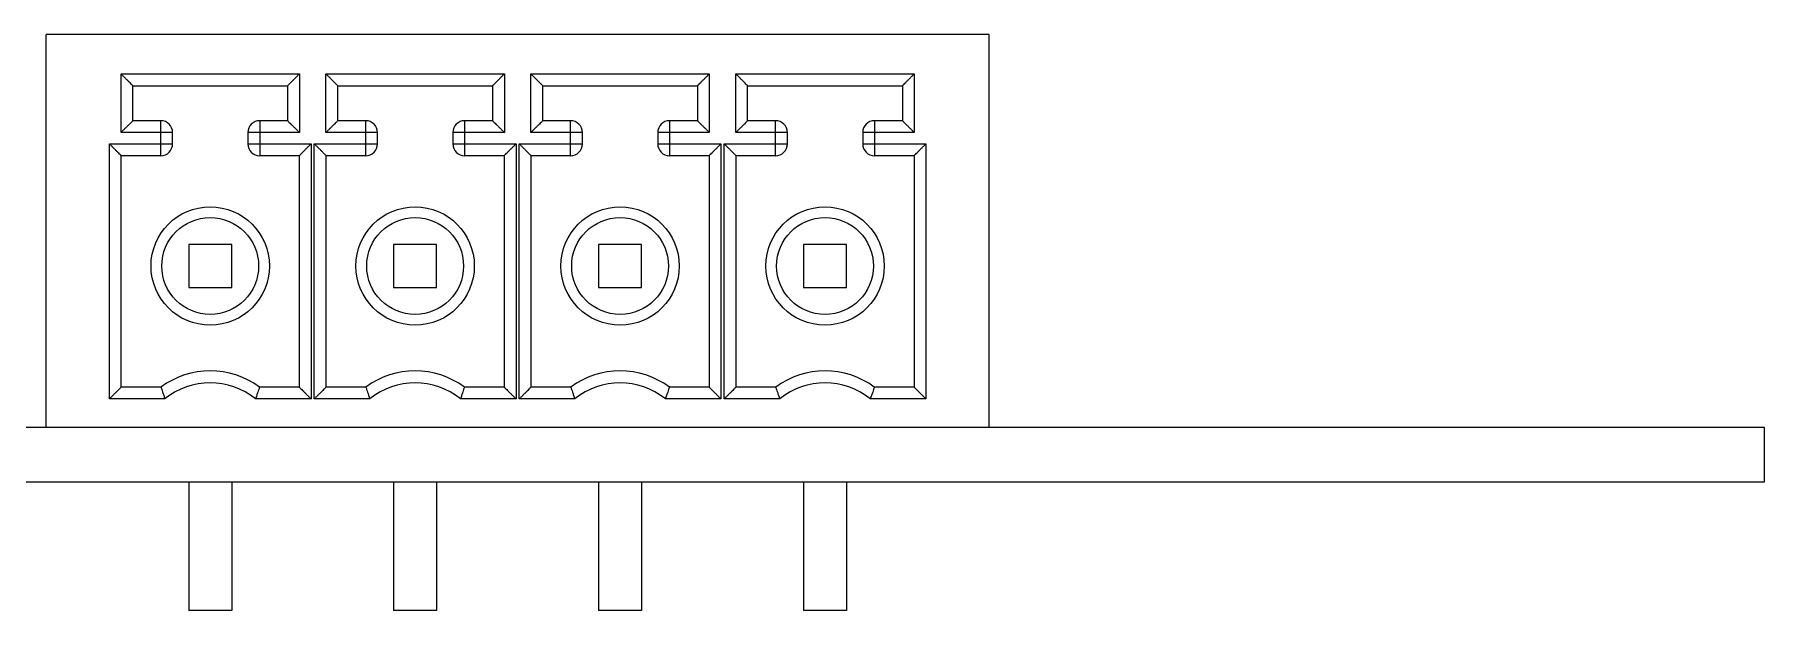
# Model space of a CAD drawing. Header units: millimetres. Extents: x 29 to 3003, y -283 to 1331.
# Drawn here: x 1856.72 to 1888.55, y 1281.47 to 1292.06 of the extents above; entities that cross this region are included whole.
import ezdxf

# ---------------------------------------------------------------- set-up
doc = ezdxf.new("R2010")
doc.units = ezdxf.units.MM
doc.layers.get('0').update_dxf_attribs({"lineweight": 9})

msp = doc.modelspace()

# ---------------------------------------------------------------- linework, layer by layer
at = {"color": 7, "linetype": 'Continuous'}
for p, q in [((1856.931, 1284.833), (1856.931, 1292.06)), ((1874.286, 1292.06), (1856.931, 1292.06)), ((1874.286, 1284.833), (1874.286, 1292.06)), ((1858.309, 1290.258), (1858.309, 1291.337)), ((1858.309, 1291.337), (1861.592, 1291.337)), ((1861.592, 1291.337), (1861.592, 1290.258)), ((1862.08, 1290.258), (1862.08, 1291.337)), ((1862.08, 1291.337), (1865.364, 1291.337)), ((1865.364, 1291.337), (1865.364, 1290.258)), ((1865.852, 1290.258), (1865.852, 1291.337)), ((1865.852, 1291.337), (1869.136, 1291.337)), ((1869.136, 1291.337), (1869.136, 1290.258)), ((1869.624, 1290.258), (1869.624, 1291.337)), ((1869.624, 1291.337), (1872.908, 1291.337)), ((1872.908, 1291.337), (1872.908, 1290.258)), ((1858.526, 1290.476), (1858.526, 1291.12)), ((1858.526, 1291.12), (1861.375, 1291.12)), ((1861.375, 1291.12), (1861.375, 1290.476)), ((1862.298, 1290.476), (1862.298, 1291.12)), ((1862.298, 1291.12), (1865.146, 1291.12)), ((1865.146, 1291.12), (1865.146, 1290.476)), ((1866.07, 1290.476), (1866.07, 1291.12)), ((1866.07, 1291.12), (1868.918, 1291.12)), ((1868.918, 1291.12), (1868.918, 1290.476)), ((1869.842, 1290.476), (1869.842, 1291.12)), ((1869.842, 1291.12), (1872.69, 1291.12)), ((1872.69, 1291.12), (1872.69, 1290.476)), ((1859.04, 1290.476), (1858.526, 1290.476)), ((1859.04, 1289.833), (1859.04, 1290.476)), ((1860.861, 1290.476), (1860.861, 1289.833)), ((1861.375, 1290.476), (1860.861, 1290.476)), ((1862.812, 1290.476), (1862.298, 1290.476)), ((1862.812, 1289.833), (1862.812, 1290.476)), ((1864.633, 1290.476), (1864.633, 1289.833)), ((1865.146, 1290.476), (1864.633, 1290.476)), ((1866.583, 1290.476), (1866.07, 1290.476)), ((1866.583, 1289.833), (1866.583, 1290.476)), ((1868.405, 1290.476), (1868.405, 1289.833)), ((1868.918, 1290.476), (1868.405, 1290.476)), ((1870.355, 1290.476), (1869.842, 1290.476)), ((1870.355, 1289.833), (1870.355, 1290.476)), ((1872.69, 1290.476), (1872.177, 1290.476)), ((1872.177, 1290.476), (1872.177, 1289.833)), ((1858.094, 1285.358), (1858.094, 1290.05)), ((1858.094, 1290.05), (1859.257, 1290.05)), ((1859.257, 1290.258), (1858.309, 1290.258)), ((1859.257, 1290.05), (1859.257, 1290.258)), ((1860.643, 1290.258), (1860.643, 1290.05)), ((1861.592, 1290.258), (1860.643, 1290.258)), ((1860.643, 1290.05), (1861.807, 1290.05)), ((1861.807, 1290.05), (1861.807, 1285.358)), ((1861.866, 1285.358), (1861.866, 1290.05)), ((1861.866, 1290.05), (1863.029, 1290.05)), ((1863.029, 1290.258), (1862.08, 1290.258)), ((1863.029, 1290.05), (1863.029, 1290.258)), ((1864.415, 1290.258), (1864.415, 1290.05)), ((1865.364, 1290.258), (1864.415, 1290.258)), ((1864.415, 1290.05), (1865.579, 1290.05)), ((1865.579, 1290.05), (1865.579, 1285.358)), ((1865.638, 1285.358), (1865.638, 1290.05)), ((1865.638, 1290.05), (1866.801, 1290.05)), ((1866.801, 1290.258), (1865.852, 1290.258)), ((1866.801, 1290.05), (1866.801, 1290.258)), ((1868.187, 1290.258), (1868.187, 1290.05)), ((1869.136, 1290.258), (1868.187, 1290.258)), ((1868.187, 1290.05), (1869.351, 1290.05)), ((1869.351, 1290.05), (1869.351, 1285.358)), ((1869.41, 1290.05), (1870.573, 1290.05)), ((1869.41, 1285.358), (1869.41, 1290.05)), ((1870.573, 1290.258), (1869.624, 1290.258)), ((1870.573, 1290.05), (1870.573, 1290.258)), ((1872.908, 1290.258), (1871.959, 1290.258)), ((1871.959, 1290.258), (1871.959, 1290.05)), ((1871.959, 1290.05), (1873.122, 1290.05)), ((1873.122, 1290.05), (1873.122, 1285.358)), ((1858.312, 1285.576), (1858.312, 1289.833)), ((1858.312, 1289.833), (1859.04, 1289.833)), ((1860.861, 1289.833), (1861.589, 1289.833)), ((1861.589, 1289.833), (1861.589, 1285.576)), ((1862.084, 1285.576), (1862.084, 1289.833)), ((1862.084, 1289.833), (1862.812, 1289.833)), ((1864.633, 1289.833), (1865.361, 1289.833)), ((1865.361, 1289.833), (1865.361, 1285.576)), ((1865.856, 1285.576), (1865.856, 1289.833)), ((1865.856, 1289.833), (1866.583, 1289.833)), ((1868.405, 1289.833), (1869.133, 1289.833)), ((1869.133, 1289.833), (1869.133, 1285.576)), ((1869.628, 1289.833), (1870.355, 1289.833)), ((1869.628, 1285.576), (1869.628, 1289.833)), ((1872.177, 1289.833), (1872.905, 1289.833)), ((1872.905, 1289.833), (1872.905, 1285.576)), ((1859.554, 1288.199), (1859.554, 1287.407)), ((1860.346, 1288.199), (1859.554, 1288.199)), ((1860.346, 1287.407), (1860.346, 1288.199)), ((1863.326, 1288.199), (1863.326, 1287.407)), ((1864.118, 1288.199), (1863.326, 1288.199)), ((1864.118, 1287.407), (1864.118, 1288.199)), ((1867.89, 1288.199), (1867.098, 1288.199)), ((1867.098, 1288.199), (1867.098, 1287.407)), ((1867.89, 1287.407), (1867.89, 1288.199)), ((1871.662, 1288.199), (1870.87, 1288.199)), ((1870.87, 1288.199), (1870.87, 1287.407)), ((1871.662, 1287.407), (1871.662, 1288.199)), ((1859.554, 1287.407), (1860.346, 1287.407)), ((1863.326, 1287.407), (1864.118, 1287.407)), ((1867.098, 1287.407), (1867.89, 1287.407)), ((1870.87, 1287.407), (1871.662, 1287.407)), ((1859.043, 1285.576), (1858.312, 1285.576)), ((1861.589, 1285.576), (1860.858, 1285.576)), ((1862.815, 1285.576), (1862.084, 1285.576)), ((1865.361, 1285.576), (1864.63, 1285.576)), ((1866.587, 1285.576), (1865.856, 1285.576)), ((1869.133, 1285.576), (1868.402, 1285.576)), ((1870.359, 1285.576), (1869.628, 1285.576)), ((1872.905, 1285.576), (1872.174, 1285.576)), ((1859.117, 1285.358), (1858.094, 1285.358)), ((1861.807, 1285.358), (1860.783, 1285.358)), ((1862.889, 1285.358), (1861.866, 1285.358)), ((1865.579, 1285.358), (1864.555, 1285.358)), ((1866.661, 1285.358), (1865.638, 1285.358)), ((1869.351, 1285.358), (1868.327, 1285.358)), ((1870.433, 1285.358), (1869.41, 1285.358)), ((1873.122, 1285.358), (1872.099, 1285.358)), ((1874.286, 1284.833), (1856.931, 1284.833)), ((1859.554, 1283.833), (1859.554, 1281.467)), ((1860.346, 1283.833), (1860.346, 1281.467)), ((1863.326, 1283.833), (1863.326, 1281.467)), ((1864.118, 1283.833), (1864.118, 1281.467)), ((1867.098, 1283.833), (1867.098, 1281.467)), ((1867.89, 1283.833), (1867.89, 1281.467)), ((1870.87, 1283.833), (1870.87, 1281.467)), ((1871.662, 1283.833), (1871.662, 1281.467)), ((1860.346, 1281.467), (1859.554, 1281.467)), ((1864.118, 1281.467), (1863.326, 1281.467)), ((1867.89, 1281.467), (1867.098, 1281.467)), ((1871.662, 1281.467), (1870.87, 1281.467))]:
    msp.add_line(p, q, dxfattribs=at)
for p, q in [((1888.555, 1284.833), (1717.105, 1284.833)), ((1888.555, 1283.833), (1888.555, 1284.833)), ((1717.105, 1283.833), (1888.555, 1283.833))]:
    msp.add_line(p, q)
for centre, radius in [((1859.95, 1287.803), 1.089), ((1863.722, 1287.803), 1.089), ((1867.494, 1287.803), 1.089), ((1871.266, 1287.803), 1.089), ((1859.95, 1287.803), 0.891), ((1863.722, 1287.803), 0.891), ((1867.494, 1287.803), 0.891), ((1871.266, 1287.803), 0.891)]:
    msp.add_circle(centre, radius, dxfattribs=at)
for centre, radius, start, end in [((1859.04, 1290.258), 0.218, 0, 90), ((1860.861, 1290.258), 0.218, 90, 180), ((1862.812, 1290.258), 0.218, 0, 90), ((1864.633, 1290.258), 0.218, 90, 180), ((1866.583, 1290.258), 0.218, 0, 90), ((1868.405, 1290.258), 0.218, 90, 180), ((1870.355, 1290.258), 0.218, 0, 90), ((1872.177, 1290.258), 0.218, 90, 180), ((1859.04, 1290.05), 0.218, 270, 0), ((1860.861, 1290.05), 0.218, 180, 270), ((1862.812, 1290.05), 0.218, 270, 0), ((1864.633, 1290.05), 0.218, 180, 270), ((1866.583, 1290.05), 0.218, 270, 0), ((1868.405, 1290.05), 0.218, 180, 270), ((1870.355, 1290.05), 0.218, 270, 0), ((1872.177, 1290.05), 0.218, 180, 270), ((1859.95, 1284.338), 1.534, 53.7507, 126.2493), ((1863.722, 1284.338), 1.534, 53.7507, 126.2493), ((1867.494, 1284.338), 1.534, 53.7507, 126.2493), ((1871.266, 1284.338), 1.534, 53.7507, 126.2493), ((1859.95, 1284.338), 1.317, 50.7539, 129.2461), ((1863.722, 1284.338), 1.317, 50.7539, 129.2461), ((1867.494, 1284.338), 1.317, 50.7539, 129.2461), ((1871.266, 1284.338), 1.317, 50.7539, 129.2461)]:
    msp.add_arc(centre, radius, start, end, dxfattribs=at)
for points, start_tangent, end_tangent in [([(1858.526, 1291.12), (1858.518, 1291.128), (1858.496, 1291.15), (1858.465, 1291.181), (1858.429, 1291.217), (1858.39, 1291.256), (1858.349, 1291.297), (1858.309, 1291.337)], (-0.66, 0.66), (-0.66, 0.66)), ([(1861.375, 1291.12), (1861.383, 1291.128), (1861.405, 1291.15), (1861.436, 1291.181), (1861.472, 1291.217), (1861.511, 1291.256), (1861.552, 1291.297), (1861.592, 1291.337)], (0.66, 0.66), (0.66, 0.66)), ([(1862.298, 1291.12), (1862.29, 1291.128), (1862.268, 1291.15), (1862.237, 1291.181), (1862.201, 1291.217), (1862.162, 1291.256), (1862.121, 1291.297), (1862.08, 1291.337)], (-0.66, 0.66), (-0.66, 0.66)), ([(1865.146, 1291.12), (1865.155, 1291.128), (1865.177, 1291.15), (1865.208, 1291.181), (1865.244, 1291.217), (1865.283, 1291.256), (1865.324, 1291.297), (1865.364, 1291.337)], (0.66, 0.66), (0.66, 0.66)), ([(1866.07, 1291.12), (1866.062, 1291.128), (1866.04, 1291.15), (1866.009, 1291.181), (1865.973, 1291.217), (1865.934, 1291.256), (1865.893, 1291.297), (1865.852, 1291.337)], (-0.66, 0.66), (-0.66, 0.66)), ([(1868.918, 1291.12), (1868.927, 1291.128), (1868.949, 1291.15), (1868.979, 1291.181), (1869.015, 1291.217), (1869.055, 1291.256), (1869.096, 1291.297), (1869.136, 1291.337)], (0.66, 0.66), (0.66, 0.66)), ([(1869.842, 1291.12), (1869.833, 1291.128), (1869.811, 1291.15), (1869.781, 1291.181), (1869.745, 1291.217), (1869.706, 1291.256), (1869.665, 1291.297), (1869.624, 1291.337)], (-0.66, 0.66), (-0.66, 0.66)), ([(1872.69, 1291.12), (1872.699, 1291.128), (1872.721, 1291.15), (1872.751, 1291.181), (1872.787, 1291.217), (1872.827, 1291.256), (1872.868, 1291.297), (1872.908, 1291.337)], (0.66, 0.66), (0.66, 0.66)), ([(1858.526, 1290.476), (1858.518, 1290.467), (1858.496, 1290.445), (1858.465, 1290.415), (1858.429, 1290.379), (1858.39, 1290.34), (1858.349, 1290.299), (1858.309, 1290.258)], (-0.66, -0.66), (-0.66, -0.66)), ([(1861.375, 1290.476), (1861.383, 1290.467), (1861.405, 1290.445), (1861.436, 1290.415), (1861.472, 1290.379), (1861.511, 1290.34), (1861.552, 1290.299), (1861.592, 1290.258)], (0.66, -0.66), (0.66, -0.66)), ([(1862.298, 1290.476), (1862.29, 1290.467), (1862.268, 1290.445), (1862.237, 1290.415), (1862.201, 1290.379), (1862.162, 1290.34), (1862.121, 1290.299), (1862.08, 1290.258)], (-0.66, -0.66), (-0.66, -0.66)), ([(1865.146, 1290.476), (1865.155, 1290.467), (1865.177, 1290.445), (1865.208, 1290.415), (1865.244, 1290.379), (1865.283, 1290.34), (1865.324, 1290.299), (1865.364, 1290.258)], (0.66, -0.66), (0.66, -0.66)), ([(1866.07, 1290.476), (1866.062, 1290.467), (1866.04, 1290.445), (1866.009, 1290.415), (1865.973, 1290.379), (1865.934, 1290.34), (1865.893, 1290.299), (1865.852, 1290.258)], (-0.66, -0.66), (-0.66, -0.66)), ([(1868.918, 1290.476), (1868.927, 1290.467), (1868.949, 1290.445), (1868.979, 1290.415), (1869.015, 1290.379), (1869.055, 1290.34), (1869.096, 1290.299), (1869.136, 1290.258)], (0.66, -0.66), (0.66, -0.66)), ([(1869.842, 1290.476), (1869.833, 1290.467), (1869.811, 1290.445), (1869.781, 1290.415), (1869.745, 1290.379), (1869.706, 1290.34), (1869.665, 1290.299), (1869.624, 1290.258)], (-0.66, -0.66), (-0.66, -0.66)), ([(1872.69, 1290.476), (1872.699, 1290.467), (1872.721, 1290.445), (1872.751, 1290.415), (1872.787, 1290.379), (1872.827, 1290.34), (1872.868, 1290.299), (1872.908, 1290.258)], (0.66, -0.66), (0.66, -0.66)), ([(1858.312, 1289.833), (1858.303, 1289.841), (1858.281, 1289.863), (1858.251, 1289.894), (1858.215, 1289.93), (1858.176, 1289.969), (1858.135, 1290.01), (1858.094, 1290.05)], (-0.66, 0.66), (-0.66, 0.66)), ([(1861.589, 1289.833), (1861.598, 1289.841), (1861.62, 1289.863), (1861.65, 1289.894), (1861.686, 1289.93), (1861.725, 1289.969), (1861.766, 1290.01), (1861.807, 1290.05)], (0.66, 0.66), (0.66, 0.66)), ([(1862.084, 1289.833), (1862.075, 1289.841), (1862.053, 1289.863), (1862.023, 1289.894), (1861.987, 1289.93), (1861.948, 1289.969), (1861.907, 1290.01), (1861.866, 1290.05)], (-0.66, 0.66), (-0.66, 0.66)), ([(1865.361, 1289.833), (1865.369, 1289.841), (1865.391, 1289.863), (1865.422, 1289.894), (1865.458, 1289.93), (1865.497, 1289.969), (1865.538, 1290.01), (1865.579, 1290.05)], (0.66, 0.66), (0.66, 0.66)), ([(1865.856, 1289.833), (1865.847, 1289.841), (1865.825, 1289.863), (1865.795, 1289.894), (1865.759, 1289.93), (1865.719, 1289.969), (1865.679, 1290.01), (1865.638, 1290.05)], (-0.66, 0.66), (-0.66, 0.66)), ([(1869.133, 1289.833), (1869.141, 1289.841), (1869.163, 1289.863), (1869.194, 1289.894), (1869.23, 1289.93), (1869.269, 1289.969), (1869.31, 1290.01), (1869.351, 1290.05)], (0.66, 0.66), (0.66, 0.66)), ([(1869.628, 1289.833), (1869.619, 1289.841), (1869.597, 1289.863), (1869.567, 1289.894), (1869.531, 1289.93), (1869.491, 1289.969), (1869.45, 1290.01), (1869.41, 1290.05)], (-0.66, 0.66), (-0.66, 0.66)), ([(1872.905, 1289.833), (1872.913, 1289.841), (1872.935, 1289.863), (1872.966, 1289.894), (1873.002, 1289.93), (1873.041, 1289.969), (1873.082, 1290.01), (1873.122, 1290.05)], (0.66, 0.66), (0.66, 0.66)), ([(1858.312, 1285.576), (1858.303, 1285.567), (1858.281, 1285.545), (1858.251, 1285.514), (1858.215, 1285.478), (1858.176, 1285.439), (1858.135, 1285.398), (1858.094, 1285.358)], (-0.66, -0.66), (-0.66, -0.66)), ([(1859.043, 1285.576), (1859.047, 1285.564), (1859.058, 1285.532), (1859.074, 1285.483), (1859.095, 1285.423), (1859.117, 1285.358)], (0.216952, -0.662798), (0.234209, -0.656899)), ([(1860.858, 1285.576), (1860.854, 1285.564), (1860.843, 1285.532), (1860.827, 1285.483), (1860.806, 1285.423), (1860.783, 1285.358)], (-0.216952, -0.662798), (-0.234209, -0.656899)), ([(1861.589, 1285.576), (1861.598, 1285.567), (1861.62, 1285.545), (1861.65, 1285.514), (1861.686, 1285.478), (1861.725, 1285.439), (1861.766, 1285.398), (1861.807, 1285.358)], (0.66, -0.66), (0.66, -0.66)), ([(1862.084, 1285.576), (1862.075, 1285.567), (1862.053, 1285.545), (1862.023, 1285.514), (1861.987, 1285.478), (1861.948, 1285.439), (1861.907, 1285.398), (1861.866, 1285.358)], (-0.66, -0.66), (-0.66, -0.66)), ([(1862.815, 1285.576), (1862.819, 1285.564), (1862.829, 1285.532), (1862.846, 1285.483), (1862.866, 1285.423), (1862.889, 1285.358)], (0.216952, -0.662798), (0.234209, -0.656899)), ([(1864.63, 1285.576), (1864.626, 1285.564), (1864.615, 1285.532), (1864.599, 1285.483), (1864.578, 1285.423), (1864.555, 1285.358)], (-0.216952, -0.662798), (-0.234209, -0.656899)), ([(1865.361, 1285.576), (1865.369, 1285.567), (1865.391, 1285.545), (1865.422, 1285.514), (1865.458, 1285.478), (1865.497, 1285.439), (1865.538, 1285.398), (1865.579, 1285.358)], (0.66, -0.66), (0.66, -0.66)), ([(1865.856, 1285.576), (1865.847, 1285.567), (1865.825, 1285.545), (1865.795, 1285.514), (1865.759, 1285.478), (1865.719, 1285.439), (1865.679, 1285.398), (1865.638, 1285.358)], (-0.66, -0.66), (-0.66, -0.66)), ([(1866.587, 1285.576), (1866.591, 1285.564), (1866.601, 1285.532), (1866.618, 1285.483), (1866.638, 1285.423), (1866.661, 1285.358)], (0.216952, -0.662798), (0.234209, -0.656899)), ([(1868.402, 1285.576), (1868.398, 1285.564), (1868.387, 1285.532), (1868.371, 1285.483), (1868.35, 1285.423), (1868.327, 1285.358)], (-0.216952, -0.662798), (-0.234209, -0.656899)), ([(1869.133, 1285.576), (1869.141, 1285.567), (1869.163, 1285.545), (1869.194, 1285.514), (1869.23, 1285.478), (1869.269, 1285.439), (1869.31, 1285.398), (1869.351, 1285.358)], (0.66, -0.66), (0.66, -0.66)), ([(1869.628, 1285.576), (1869.619, 1285.567), (1869.597, 1285.545), (1869.567, 1285.514), (1869.531, 1285.478), (1869.491, 1285.439), (1869.45, 1285.398), (1869.41, 1285.358)], (-0.66, -0.66), (-0.66, -0.66)), ([(1870.359, 1285.576), (1870.363, 1285.564), (1870.373, 1285.532), (1870.39, 1285.483), (1870.41, 1285.423), (1870.433, 1285.358)], (0.216952, -0.662798), (0.234209, -0.656899)), ([(1872.174, 1285.576), (1872.17, 1285.564), (1872.159, 1285.532), (1872.143, 1285.483), (1872.122, 1285.423), (1872.099, 1285.358)], (-0.216952, -0.662798), (-0.234209, -0.656899)), ([(1872.905, 1285.576), (1872.913, 1285.567), (1872.935, 1285.545), (1872.966, 1285.514), (1873.002, 1285.478), (1873.041, 1285.439), (1873.082, 1285.398), (1873.122, 1285.358)], (0.66, -0.66), (0.66, -0.66))]:
    msp.add_spline(points, degree=3, dxfattribs=dict(at, start_tangent=start_tangent, end_tangent=end_tangent))

doc.saveas('drawing.dxf')
